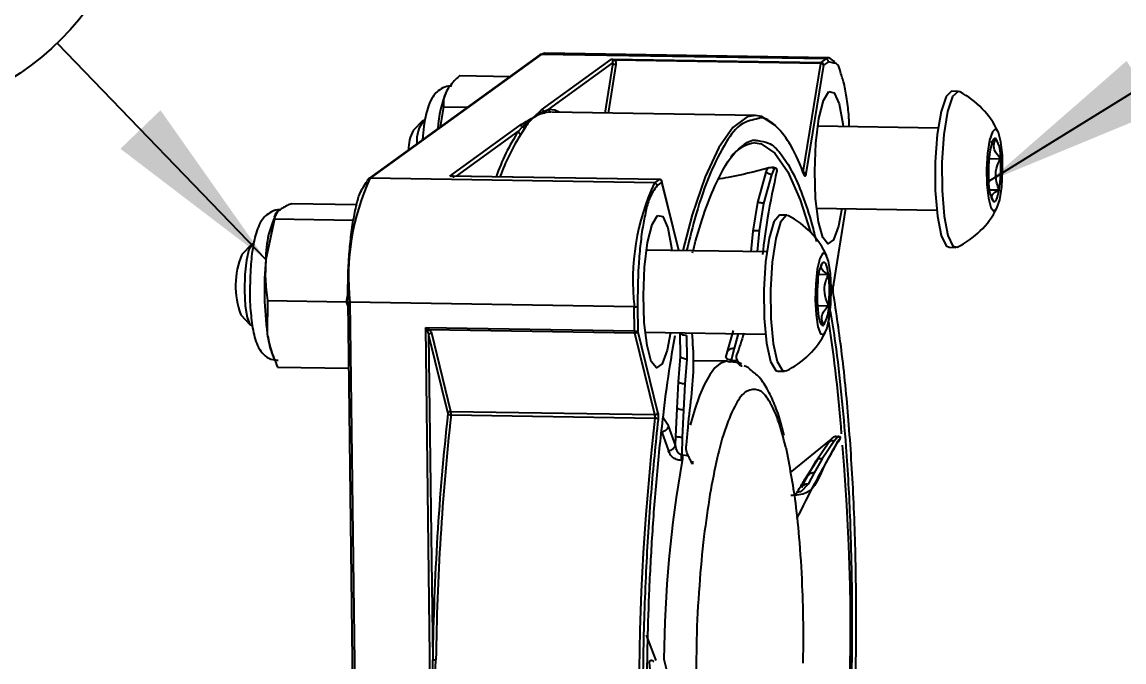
# Model space of a CAD drawing. Header units: millimetres. Extents: x 0 to 279, y 0 to 216.
# Drawn here: x 24.05 to 44.19, y 38.91 to 50.6 of the extents above; entities that cross this region are included whole.
import ezdxf

# ---------------------------------------------------------------- set-up
doc = ezdxf.new("R2010")
doc.units = ezdxf.units.MM
doc.layers.add('TITLE_BLOCK_BORDER', color=7, linetype='Continuous')
doc.styles.add('SLDTEXTSTYLE0', font='TXT', dxfattribs={"width": 0.75})
doc.dimstyles.new('SLDDIMSTYLE0', dxfattribs={"dimtxt": 0.18, "dimasz": 3.302, "dimexe": 0, "dimexo": 0.0625, "dimgap": 0, "dimtad": 0, "dimtih": 1, "dimtoh": 1, "dimdec": 0, "dimrnd": 1e-09, "dimzin": 0, "dimdsep": 46, "dimtxsty": 'Standard', "dimsah": 1, "dimcen": 0.09, "dimadec": 0, "dimazin": 0, "dimtfac": 3.302, "dimtdec": 0, "dimtofl": 0, "dimtmove": 0, "dimatfit": 3, "dimfxl": 1, "dimfrac": 2, "dimtolj": 1, "dimtzin": 0, "dimarcsym": 0})

# ---------------------------------------------------------------- blocks, each defined once
blk = doc.blocks.new('SW_NOTE_17')
at = {"layer": 'TITLE_BLOCK_BORDER', "color": 0}
blk.add_circle((-3.489, 3.624), 5.031, dxfattribs=at)
at = {"layer": 'TITLE_BLOCK_BORDER', "color": 0, "insert": (-3.524, 5.447), "char_height": 3.5, "attachment_point": 2, "style": 'SLDTEXTSTYLE0'}
blk.add_mtext('9', dxfattribs=at)

msp = doc.modelspace()

# ---------------------------------------------------------------- linework, layer by layer
at = {"color": 7, "linetype": 'Continuous', "lineweight": 25}
for p, q in [((33.512, 50.002), (30.38, 47.738)), ((33.54, 50.011), (30.409, 47.747)), ((33.597, 50.031), (33.54, 50.011)), ((38.738, 49.928), (33.54, 50.011)), ((38.794, 49.948), (33.597, 50.031)), ((33.543, 48.998), (34.824, 49.925)), ((33.674, 49.007), (34.846, 49.855)), ((34.824, 49.925), (38.649, 49.863)), ((38.642, 49.844), (34.887, 49.904)), ((38.642, 49.844), (38.32, 47.857)), ((38.698, 49.813), (38.376, 47.826)), ((38.738, 49.928), (38.649, 49.863)), ((38.787, 49.877), (38.698, 49.813)), ((32.052, 49.625), (32.97, 49.61)), ((31.788, 49.306), (31.787, 49.303)), ((41.16, 49.335), (41.038, 49.337)), ((31.753, 49.055), (31.69, 48.685)), ((31.753, 49.055), (32.192, 49.048)), ((33.396, 48.856), (33.543, 48.998)), ((33.396, 48.856), (33.586, 48.973)), ((33.586, 48.973), (33.674, 49.007)), ((33.722, 48.956), (33.627, 48.947)), ((37.456, 48.896), (33.73, 48.956)), ((31.376, 48.802), (31.197, 48.621)), ((33.195, 48.69), (33.396, 48.856)), ((31.871, 47.789), (33.152, 48.716)), ((33.12, 48.607), (33.195, 48.69)), ((33.238, 48.666), (33.171, 48.558)), ((40.791, 48.666), (38.592, 48.701)), ((37.794, 47.943), (37.75, 47.944)), ((41.723, 48.11), (41.933, 48.106)), ((35.606, 47.663), (30.409, 47.747)), ((35.695, 47.728), (31.871, 47.789)), ((35.696, 47.728), (31.883, 47.789)), ((37.497, 47.305), (37.648, 47.857)), ((37.746, 47.811), (37.603, 47.288)), ((37.795, 47.928), (37.746, 47.811)), ((37.838, 47.927), (37.795, 47.928)), ((38.349, 47.815), (38.349, 47.816)), ((35.695, 47.728), (35.606, 47.663)), ((35.745, 47.678), (35.656, 47.613)), ((36.054, 46.427), (35.744, 47.69)), ((41.731, 47.539), (41.907, 47.536)), ((28.976, 47.286), (30.166, 47.267)), ((37.414, 46.784), (37.497, 47.305)), ((37.603, 47.288), (37.524, 46.787)), ((38.568, 47.201), (40.767, 47.166)), ((38.877, 45.78), (39.106, 47.193)), ((28.666, 47.006), (28.505, 46.261)), ((28.674, 47.082), (28.655, 47.039)), ((28.666, 47.006), (30.106, 46.983)), ((38.028, 47.071), (37.907, 47.072)), ((28.245, 46.537), (28.065, 46.356)), ((37.659, 46.401), (35.461, 46.437)), ((40.993, 46.487), (41.114, 46.485)), ((38.61, 45.994), (38.787, 45.991)), ((29.977, 45.489), (30.006, 45.621)), ((28.538, 45.512), (28.531, 44.907)), ((28.538, 45.512), (29.977, 45.489)), ((30.003, 45.422), (29.977, 45.489)), ((30.002, 45.491), (30.162, 32.72)), ((35.239, 45.401), (30.042, 45.484)), ((30.042, 45.484), (30.202, 32.716)), ((35.245, 44.952), (35.239, 45.401)), ((35.298, 45.407), (35.304, 44.958)), ((38.585, 45.423), (38.794, 45.42)), ((28.047, 45.254), (28.221, 45.068)), ((35.245, 44.952), (31.421, 45.013)), ((31.421, 45.013), (31.502, 38.532)), ((35.248, 44.919), (31.493, 44.979)), ((31.888, 43.489), (31.537, 44.919)), ((35.614, 43.429), (35.248, 44.919)), ((35.669, 43.468), (35.304, 44.958)), ((35.437, 44.937), (37.635, 44.902)), ((36.081, 44.489), (36.078, 44.921)), ((36.943, 44.582), (37.05, 44.969)), ((38.651, 45.096), (38.7, 45.063)), ((31.481, 44.88), (31.555, 38.95)), ((31.481, 44.88), (31.832, 43.449)), ((36.193, 44.873), (36.197, 44.441)), ((28.615, 44.553), (28.664, 44.429)), ((36.915, 44.475), (36.943, 44.582)), ((37.064, 44.637), (37.009, 44.427)), ((36.048, 44.03), (36.081, 44.489)), ((36.197, 44.441), (36.163, 43.988)), ((36.943, 44.404), (36.316, 44.414)), ((37.005, 44.392), (36.949, 44.389)), ((37.027, 44.427), (37.009, 44.427)), ((37.027, 44.427), (37.124, 44.418)), ((37.193, 44.352), (37.187, 44.353)), ((28.719, 44.299), (30.017, 44.278)), ((37.861, 44.223), (37.982, 44.221)), ((36.021, 43.544), (36.048, 44.03)), ((36.163, 43.988), (36.136, 43.514)), ((35.997, 43.028), (36.021, 43.544)), ((36.136, 43.514), (36.113, 43.013)), ((31.888, 43.489), (35.614, 43.429)), ((31.89, 43.426), (35.616, 43.367)), ((35.742, 43.109), (35.866, 42.768)), ((35.992, 42.872), (35.867, 43.227)), ((35.992, 42.872), (35.997, 43.028)), ((36.113, 43.013), (36.105, 42.697)), ((38.836, 42.981), (38.087, 42.375)), ((38.562, 42.584), (38.794, 42.929)), ((38.892, 42.945), (38.672, 42.623)), ((38.959, 43.028), (38.836, 42.872)), ((38.958, 43.024), (38.892, 42.945)), ((38.915, 43.029), (38.959, 43.028)), ((38.933, 42.92), (39.003, 42.995)), ((38.958, 43.024), (39.002, 43.024)), ((36.105, 42.697), (36.123, 42.697)), ((36.123, 42.697), (36.222, 42.683)), ((36.114, 42.594), (36.096, 42.594)), ((36.306, 42.579), (36.305, 42.522)), ((38.367, 42.261), (38.605, 42.634)), ((38.408, 42.309), (38.562, 42.584)), ((38.672, 42.623), (38.525, 42.364)), ((38.525, 42.364), (38.414, 42.162)), ((38.414, 42.162), (38.281, 42.018)), ((38.293, 42.097), (38.319, 42.145)), ((38.32, 42.141), (38.299, 42.107)), ((35.638, 38.935), (35.463, 39.399)), ((31.549, 38.535), (31.555, 38.95)), ((31.596, 38.533), (31.614, 38.949)), ((35.78, 38.962), (35.876, 38.571))]:
    msp.add_line(p, q, dxfattribs=at)
at = {"color": 8, "linetype": 'Continuous', "lineweight": 25}
for p, q in [((38.794, 49.948), (38.738, 49.928)), ((34.846, 49.855), (34.698, 48.94)), ((34.903, 49.824), (34.759, 48.939)), ((38.885, 49.854), (38.787, 49.877)), ((31.988, 47.788), (33.12, 48.607)), ((36.051, 46.427), (35.745, 47.678)), ((38.877, 45.787), (39.104, 47.193)), ((37.374, 46.406), (37.414, 46.784)), ((37.524, 46.787), (37.484, 46.404)), ((37.14, 44.909), (37.064, 44.637)), ((37.198, 44.343), (37.193, 44.352)), ((35.867, 43.227), (35.766, 43.373)), ((38.319, 42.145), (38.408, 42.309))]:
    msp.add_line(p, q, dxfattribs=at)
at = {"color": 7, "linetype": 'Continuous', "lineweight": 25, "flags": 128}
for points in [[(38.901, 49.869), (38.889, 49.885), (38.814, 49.945), (38.794, 49.948)], [(39.03, 47.194), (38.97, 46.873), (38.879, 46.622), (38.778, 46.549), (38.682, 46.665), (38.603, 46.954), (38.553, 47.378), (38.537, 47.878), (38.558, 48.388), (38.614, 48.838), (38.696, 49.168), (38.794, 49.333), (38.794, 49.333)], [(38.794, 49.333), (38.894, 49.311), (38.983, 49.105), (39.049, 48.742), (39.054, 48.694)], [(40.936, 49.242), (40.845, 48.967), (40.776, 48.55), (40.74, 48.047), (40.741, 47.525), (40.78, 47.056), (40.85, 46.702), (40.942, 46.512), (40.993, 46.487)], [(41.057, 49.24), (40.966, 48.965), (40.898, 48.548), (40.862, 48.045), (40.863, 47.523), (40.901, 47.054), (40.971, 46.7), (41.063, 46.51), (41.141, 46.492)], [(41.038, 49.337), (41.038, 49.337), (40.936, 49.242)], [(41.187, 49.328), (41.16, 49.335), (41.057, 49.24)], [(33.869, 48.958), (33.788, 48.99), (33.674, 49.007)], [(37.823, 48.709), (37.567, 48.878), (37.456, 48.896)], [(41.84, 48.649), (41.783, 48.599), (41.732, 48.443), (41.695, 48.204), (41.678, 47.918), (41.684, 47.63), (41.71, 47.382), (41.754, 47.214), (41.809, 47.149), (41.866, 47.199), (41.917, 47.355), (41.954, 47.594), (41.971, 47.88), (41.966, 48.168), (41.939, 48.416), (41.895, 48.584), (41.84, 48.649)], [(41.851, 48.469), (41.836, 48.476), (41.822, 48.473), (41.807, 48.46), (41.792, 48.438), (41.778, 48.406), (41.765, 48.366), (41.753, 48.317), (41.742, 48.262)], [(41.798, 47.329), (41.813, 47.322), (41.828, 47.325), (41.842, 47.338), (41.857, 47.36), (41.871, 47.392), (41.884, 47.432), (41.896, 47.481), (41.907, 47.536)], [(35.899, 44.929), (35.839, 44.609), (35.747, 44.357), (35.646, 44.284), (35.55, 44.401), (35.472, 44.69), (35.421, 45.113), (35.405, 45.614), (35.427, 46.123), (35.482, 46.574), (35.565, 46.904), (35.662, 47.069), (35.662, 47.069)], [(35.662, 47.069), (35.763, 47.047), (35.852, 46.841), (35.917, 46.478), (35.923, 46.429)], [(37.907, 47.072), (37.892, 47.071), (37.791, 46.949), (37.702, 46.652), (37.638, 46.219), (37.607, 45.709), (37.613, 45.19), (37.656, 44.734), (37.73, 44.401), (37.825, 44.236), (37.861, 44.223)], [(38.055, 47.063), (38.013, 47.069), (37.912, 46.947), (37.823, 46.65), (37.759, 46.217), (37.728, 45.707), (37.734, 45.188), (37.777, 44.732), (37.851, 44.399), (37.946, 44.234), (38.01, 44.227)], [(28.274, 46.552), (28.253, 46.544), (28.197, 46.447), (28.152, 46.252), (28.123, 45.988), (28.115, 45.696), (28.13, 45.42), (28.165, 45.202), (28.214, 45.076), (28.25, 45.052)], [(38.832, 45.449), (38.84, 45.741), (38.825, 46.017), (38.79, 46.235), (38.741, 46.361), (38.684, 46.377), (38.628, 46.28), (38.583, 46.085), (38.554, 45.821), (38.546, 45.529), (38.561, 45.253), (38.596, 45.035), (38.645, 44.908), (38.702, 44.892), (38.758, 44.989), (38.803, 45.185), (38.832, 45.449)], [(38.787, 45.991), (38.778, 46.047), (38.768, 46.097), (38.756, 46.138), (38.743, 46.17), (38.73, 46.194), (38.715, 46.208), (38.701, 46.212), (38.686, 46.206)], [(30.003, 45.492), (30.002, 45.491), (30.002, 45.491)], [(38.599, 45.278), (38.608, 45.222), (38.618, 45.173), (38.63, 45.132), (38.643, 45.099), (38.656, 45.075), (38.671, 45.062), (38.685, 45.057), (38.7, 45.063)]]:
    msp.add_lwpolyline(points, dxfattribs=at)
at = {"color": 8, "linetype": 'Continuous', "lineweight": 25, "flags": 128}
for points in [[(37.456, 48.896), (37.304, 48.868), (37.041, 48.678), (36.782, 48.311), (36.533, 47.774), (36.297, 47.077), (36.125, 46.426)], [(37.449, 48.396), (37.559, 48.378), (37.807, 48.208), (38.047, 47.865), (38.272, 47.355), (38.458, 46.764)], [(35.696, 47.728), (35.696, 47.728), (35.695, 47.728)], [(35.744, 47.69), (35.745, 47.685), (35.745, 47.678)], [(38.877, 45.787), (38.877, 45.781), (38.877, 45.78)], [(38.876, 45.659), (38.877, 45.665), (38.876, 45.668)], [(36.944, 44.404), (36.909, 44.402), (36.811, 44.365), (36.714, 44.283), (36.617, 44.158), (36.523, 43.989), (36.432, 43.779), (36.344, 43.528), (36.26, 43.24)]]:
    msp.add_lwpolyline(points, dxfattribs=at)
at = {"color": 7, "linetype": 'Continuous', "lineweight": 25}
for centre, radius, start, end in [((33.539, 49.964), 0.0471, 88.7774, 125.9985), ((38.678, 49.842), 0.0364, 144.4801, 177.4066), ((38.647, 49.786), 0.0579, 27.6649, 95.0792), ((38.647, 49.813), 0.051, 0.7695, 88.5129), ((38.736, 49.877), 0.0509, 0.7348, 88.5475), ((33.892, 48.506), 2.248, 158.166, 176.1845), ((40.454, 47.921), 1.586, 25.1263, 62.4903), ((31.83, 48.438), 0.568, 138.3183, 186.133), ((31.915, 48.257), 0.805, 153.1158, 179.3895), ((36.456, 46.462), 3.966, 147.2554, 160.6398), ((36.433, 46.456), 3.88, 147.1972, 160.1216), ((37.521, 47.767), 0.634, 96.5671, 144.6091), ((41.245, 48.141), 0.689, 357.0887, 28.4183), ((44.345, 47.856), 2.634, 171.131, 183.5725), ((39.301, 47.942), 2.637, 351.1352, 3.5623), ((34.299, 45.955), 4.283, 155.2738, 186.317), ((30.408, 47.699), 0.048, 126.0742, 181.1056), ((39.497, 45.872), 4.283, 155.2759, 186.3149), ((35.605, 47.612), 0.051, 0.7433, 88.5305), ((35.694, 47.677), 0.051, 0.7686, 88.548), ((42.404, 47.657), 0.689, 177.083, 208.4245), ((30.309, 46.285), 1.805, 151.4624, 180.7838), ((40.454, 47.921), 1.586, 295.6726, 333.0345), ((37.323, 45.657), 1.586, 25.1263, 62.4903), ((29.456, 45.783), 1.504, 157.5839, 200.579), ((34.673, 45.705), 6.193, 174.8534, 187.3999), ((39.26, 45.863), 0.669, 149.1863, 181.1818), ((36.161, 45.673), 2.645, 354.516, 6.9182), ((41.226, 45.597), 2.647, 174.522, 186.9181), ((35.252, 45.563), 0.162, 265.6121, 286.5903), ((38.126, 45.406), 0.669, 329.1812, 1.1869), ((35.257, 45.114), 0.162, 265.6146, 286.6021), ((35.401, 44.951), 0.156, 179.645, 191.8301), ((35.252, 44.973), 0.0538, 266.0474, 344.4264), ((37.323, 45.657), 1.586, 295.6726, 333.0345), ((30.123, 45.099), 1.603, 186.863, 199.9022), ((78.476, 38.324), 46.925, 173.7288, 179.2354), ((78.312, 38.325), 46.702, 173.7293, 179.2348), ((31.884, 43.435), 0.0538, 86.0161, 164.4474), ((31.883, 43.492), 0.0664, 220.2569, 275.874), ((31.686, 43.451), 0.205, 352.9895, 10.5155), ((79.899, 38.287), 44.573, 173.457, 187.9769), ((35.618, 43.482), 0.0538, 266.031, 344.4223), ((35.413, 43.391), 0.205, 352.9906, 10.514), ((35.623, 43.301), 0.0663, 40.2341, 95.884), ((57.872, 38.762), 22.093, 170.0128, 179.4819)]:
    msp.add_arc(centre, radius, start, end, dxfattribs=at)
at = {"color": 8, "linetype": 'Continuous', "lineweight": 25}
for centre, radius, start, end in [((30.408, 47.7), 0.0471, 88.7774, 125.9985), ((38.326, 47.8), 0.0568, 27.4208, 91.8633), ((38.312, 47.801), 0.0397, 353.6359, 53.5006), ((30.035, 45.565), 0.0812, 246.3657, 275.3991), ((11.221, 40.94), 27.889, 4.3997, 8.64), ((1.203, 39.531), 37.988, 347.3583, 5.0434)]:
    msp.add_arc(centre, radius, start, end, dxfattribs=at)
at = {"color": 7, "linetype": 'Continuous', "lineweight": 25}
for points, knots in [([(34.845, 49.9), (34.843, 49.905), (34.838, 49.915), (34.829, 49.921), (34.824, 49.925)], [0, 0, 0, 0, 0.472819, 1, 1, 1, 1]), ([(34.824, 49.925), (34.836, 49.923), (34.858, 49.92), (34.878, 49.909), (34.887, 49.904)], [0, 0, 0, 0, 0.520916, 1, 1, 1, 1]), ([(34.887, 49.904), (34.883, 49.902), (34.876, 49.899), (34.865, 49.897), (34.854, 49.896), (34.848, 49.899), (34.845, 49.9)], [0, 0, 0, 0, 0.290446, 0.557977, 0.794736, 1, 1, 1, 1]), ([(34.846, 49.855), (34.848, 49.864), (34.852, 49.879), (34.847, 49.894), (34.845, 49.9)], [0, 0, 0, 0, 0.614108, 1, 1, 1, 1]), ([(34.903, 49.824), (34.896, 49.824), (34.883, 49.825), (34.866, 49.832), (34.852, 49.841), (34.848, 49.85), (34.846, 49.855)], [0, 0, 0, 0, 0.287396, 0.563559, 0.804512, 1, 1, 1, 1]), ([(34.887, 49.904), (34.893, 49.892), (34.907, 49.867), (34.904, 49.839), (34.903, 49.824)], [0, 0, 0, 0, 0.479468, 1, 1, 1, 1]), ([(39.169, 48.692), (39.166, 48.766), (39.159, 48.948), (39.121, 49.218), (39.076, 49.494), (39.005, 49.681), (38.967, 49.842), (38.901, 49.852), (38.885, 49.854)], [0, 0, 0, 0, 0.180894, 0.442563, 0.668047, 0.843519, 0.963288, 1, 1, 1, 1]), ([(32.052, 49.625), (32.025, 49.602), (31.93, 49.52), (31.857, 49.416), (31.805, 49.342)], [0, 0, 0, 0, 0.2815305, 1, 1, 1, 1]), ([(31.904, 49.426), (31.884, 49.428), (31.816, 49.436), (31.711, 49.39), (31.608, 49.31), (31.523, 49.188), (31.444, 48.984), (31.392, 48.729), (31.376, 48.535), (31.37, 48.453)], [0, 0, 0, 0, 0.047746, 0.16646, 0.265982, 0.367345, 0.523664, 0.798766, 1, 1, 1, 1]), ([(31.805, 49.342), (31.782, 49.285), (31.744, 49.193), (31.751, 49.094), (31.753, 49.055)], [0, 0, 0, 0, 0.61164, 1, 1, 1, 1]), ([(33.627, 48.947), (33.587, 48.938), (33.543, 48.928), (33.493, 48.908), (33.455, 48.891), (33.422, 48.871), (33.396, 48.856)], [0, 0, 0, 0, 0.494357, 0.544141, 0.643027, 1, 1, 1, 1]), ([(33.586, 48.973), (33.583, 48.977), (33.578, 48.984), (33.568, 48.992), (33.556, 48.997), (33.547, 48.998), (33.543, 48.998)], [0, 0, 0, 0, 0.251763, 0.502638, 0.752356, 1, 1, 1, 1]), ([(33.627, 48.947), (33.623, 48.948), (33.615, 48.949), (33.603, 48.954), (33.593, 48.962), (33.588, 48.969), (33.586, 48.973)], [0, 0, 0, 0, 0.247793, 0.496068, 0.746858, 1, 1, 1, 1]), ([(33.722, 48.956), (33.716, 48.957), (33.703, 48.959), (33.687, 48.97), (33.676, 48.987), (33.675, 49), (33.674, 49.007)], [0, 0, 0, 0, 0.2478565, 0.4969079, 0.7477357, 1, 1, 1, 1]), ([(33.152, 48.716), (33.19, 48.74), (33.269, 48.79), (33.352, 48.833), (33.396, 48.856)], [0, 0, 0, 0, 0.474282, 1, 1, 1, 1]), ([(33.396, 48.856), (33.377, 48.838), (33.351, 48.815), (33.325, 48.786), (33.288, 48.744), (33.262, 48.703), (33.238, 48.666)], [0, 0, 0, 0, 0.322129, 0.420858, 0.472079, 1, 1, 1, 1]), ([(38.351, 47.797), (38.274, 47.987), (38.138, 48.32), (37.881, 48.673), (37.622, 48.879), (37.512, 48.84), (37.505, 48.838)], [0, 0, 0, 0, 0.429928, 0.7528557, 0.9850072, 1, 1, 1, 1]), ([(33.12, 48.607), (33.121, 48.6), (33.123, 48.587), (33.135, 48.572), (33.152, 48.56), (33.165, 48.559), (33.171, 48.558)], [0, 0, 0, 0, 0.245734, 0.496845, 0.749535, 1, 1, 1, 1]), ([(33.152, 48.716), (33.156, 48.715), (33.165, 48.714), (33.177, 48.709), (33.187, 48.701), (33.192, 48.694), (33.195, 48.69)], [0, 0, 0, 0, 0.247663, 0.49687, 0.748218, 1, 1, 1, 1]), ([(33.238, 48.666), (33.234, 48.666), (33.225, 48.667), (33.213, 48.672), (33.202, 48.68), (33.197, 48.687), (33.195, 48.69)], [0, 0, 0, 0, 0.249955, 0.50049, 0.750438, 1, 1, 1, 1]), ([(36.305, 46.383), (36.323, 46.456), (36.394, 46.74), (36.539, 47.192), (36.79, 47.802), (37.05, 48.249), (37.391, 48.465), (37.486, 48.439), (37.499, 48.435)], [0, 0, 0, 0, 0.090451, 0.353295, 0.571935, 0.88255, 0.983579, 1, 1, 1, 1]), ([(41.851, 48.469), (41.833, 48.46), (41.796, 48.442), (41.767, 48.412), (41.753, 48.397)], [0, 0, 0, 0, 0.499321, 1, 1, 1, 1]), ([(41.933, 48.106), (41.888, 48.155), (41.815, 48.234), (41.806, 48.378), (41.837, 48.441), (41.851, 48.469)], [0, 0, 0, 0, 0.480736, 0.770097, 1, 1, 1, 1]), ([(37.677, 47.933), (37.437, 47.869), (37.134, 47.788), (36.824, 47.74), (36.759, 47.73)], [0, 0, 0, 0, 0.791091, 1, 1, 1, 1]), ([(37.648, 47.857), (37.653, 47.87), (37.662, 47.895), (37.672, 47.921), (37.677, 47.933)], [0, 0, 0, 0, 0.50478, 1, 1, 1, 1]), ([(37.75, 47.944), (37.731, 47.942), (37.706, 47.941), (37.683, 47.935), (37.677, 47.933)], [0, 0, 0, 0, 0.779473, 1, 1, 1, 1]), ([(37.795, 47.928), (37.787, 47.928), (37.77, 47.93), (37.757, 47.939), (37.75, 47.944)], [0, 0, 0, 0, 0.492354, 1, 1, 1, 1]), ([(37.794, 47.943), (37.802, 47.942), (37.818, 47.941), (37.832, 47.932), (37.838, 47.927)], [0, 0, 0, 0, 0.5012403, 1, 1, 1, 1]), ([(41.907, 47.536), (41.877, 47.618), (41.826, 47.76), (41.861, 47.962), (41.911, 48.062), (41.933, 48.106)], [0, 0, 0, 0, 0.435453, 0.74892, 1, 1, 1, 1]), ([(31.871, 47.789), (31.881, 47.79), (31.898, 47.792), (31.913, 47.786), (31.919, 47.784)], [0, 0, 0, 0, 0.608018, 1, 1, 1, 1]), ([(31.947, 47.779), (31.936, 47.782), (31.911, 47.79), (31.885, 47.789), (31.871, 47.789)], [0, 0, 0, 0, 0.46705, 1, 1, 1, 1]), ([(31.919, 47.784), (31.921, 47.782), (31.923, 47.778), (31.93, 47.775), (31.939, 47.775), (31.944, 47.777), (31.947, 47.779)], [0, 0, 0, 0, 0.224835, 0.446689, 0.699411, 1, 1, 1, 1]), ([(37.846, 47.886), (37.783, 47.599), (37.673, 47.093), (37.609, 46.58), (37.582, 46.358)], [0, 0, 0, 0, 0.566867, 1, 1, 1, 1]), ([(37.747, 47.811), (37.725, 47.819), (37.691, 47.833), (37.659, 47.85), (37.648, 47.857)], [0, 0, 0, 0, 0.64544, 1, 1, 1, 1]), ([(37.846, 47.886), (37.847, 47.891), (37.849, 47.901), (37.846, 47.915), (37.841, 47.923), (37.838, 47.927)], [0, 0, 0, 0, 0.346704, 0.696227, 1, 1, 1, 1]), ([(38.376, 47.826), (38.375, 47.818), (38.372, 47.806), (38.368, 47.79), (38.355, 47.784), (38.353, 47.792), (38.351, 47.797)], [0, 0, 0, 0, 0.417565, 0.674346, 0.795797, 1, 1, 1, 1]), ([(30.003, 45.492), (30.005, 45.736), (30.007, 46.103), (30.049, 46.585), (30.091, 46.923), (30.15, 47.212), (30.212, 47.479), (30.309, 47.621), (30.36, 47.698)], [0, 0, 0, 0, 0.32257, 0.4872082, 0.6407397, 0.7734951, 0.8786119, 1, 1, 1, 1]), ([(35.656, 47.613), (35.604, 47.537), (35.507, 47.394), (35.445, 47.127), (35.386, 46.838), (35.344, 46.5), (35.303, 46.018), (35.3, 45.651), (35.298, 45.407)], [0, 0, 0, 0, 0.121388, 0.226499, 0.359257, 0.512787, 0.677426, 1, 1, 1, 1]), ([(35.743, 47.69), (35.743, 47.692), (35.742, 47.699), (35.735, 47.71), (35.723, 47.721), (35.709, 47.728), (35.7, 47.728), (35.696, 47.727)], [0, 0, 0, 0, 0.109096, 0.301317, 0.574245, 0.857452, 1, 1, 1, 1]), ([(41.798, 47.329), (41.789, 47.34), (41.766, 47.37), (41.77, 47.453), (41.842, 47.5), (41.889, 47.526), (41.907, 47.536)], [0, 0, 0, 0, 0.155761, 0.406185, 0.78012, 1, 1, 1, 1]), ([(28.774, 47.166), (28.768, 47.167), (28.712, 47.179), (28.611, 47.142), (28.499, 47.068), (28.412, 46.96), (28.327, 46.774), (28.265, 46.491), (28.224, 46.153), (28.219, 45.923), (28.217, 45.818)], [0, 0, 0, 0, 0.010351, 0.107969, 0.186498, 0.261977, 0.363052, 0.568386, 0.802964, 1, 1, 1, 1]), ([(28.724, 47.147), (28.699, 47.121), (28.661, 47.08), (28.665, 47.025), (28.666, 47.006)], [0, 0, 0, 0, 0.642478, 1, 1, 1, 1]), ([(28.976, 47.286), (28.949, 47.275), (28.86, 47.239), (28.78, 47.185), (28.724, 47.147)], [0, 0, 0, 0, 0.302776, 1, 1, 1, 1]), ([(37.603, 47.288), (37.591, 47.29), (37.568, 47.295), (37.532, 47.301), (37.509, 47.304), (37.497, 47.305)], [0, 0, 0, 0, 0.35312, 0.660735, 1, 1, 1, 1]), ([(37.524, 46.787), (37.511, 46.788), (37.487, 46.79), (37.45, 46.79), (37.426, 46.786), (37.414, 46.784)], [0, 0, 0, 0, 0.356367, 0.664686, 1, 1, 1, 1]), ([(28.505, 46.261), (28.499, 46.144), (28.486, 45.894), (28.52, 45.646), (28.538, 45.512)], [0, 0, 0, 0, 0.463521, 1, 1, 1, 1]), ([(38.787, 45.991), (38.74, 46.016), (38.671, 46.052), (38.645, 46.155), (38.673, 46.19), (38.686, 46.206)], [0, 0, 0, 0, 0.541334, 0.790675, 1, 1, 1, 1]), ([(38.794, 45.42), (38.781, 45.448), (38.739, 45.537), (38.702, 45.699), (38.732, 45.868), (38.773, 45.959), (38.787, 45.991)], [0, 0, 0, 0, 0.157542, 0.497154, 0.821044, 1, 1, 1, 1]), ([(28.217, 45.818), (28.215, 45.779), (28.207, 45.601), (28.224, 45.301), (28.269, 44.938), (28.35, 44.661), (28.488, 44.499), (28.611, 44.427), (28.695, 44.427), (28.728, 44.427)], [0, 0, 0, 0, 0.07236, 0.328688, 0.551242, 0.750499, 0.846174, 0.940193, 1, 1, 1, 1]), ([(38.876, 45.659), (38.875, 45.668), (38.872, 45.689), (38.871, 45.722), (38.872, 45.755), (38.875, 45.776), (38.877, 45.787)], [0, 0, 0, 0, 0.228118, 0.490461, 0.756196, 1, 1, 1, 1]), ([(38.873, 45.727), (38.873, 45.737), (38.874, 45.751), (38.875, 45.768), (38.876, 45.775), (38.877, 45.779)], [0, 0, 0, 0, 0.573989, 0.773602, 1, 1, 1, 1]), ([(38.876, 45.668), (38.876, 45.67), (38.875, 45.677), (38.874, 45.689), (38.873, 45.706), (38.873, 45.719), (38.873, 45.727)], [0, 0, 0, 0, 0.107955, 0.325463, 0.60922, 1, 1, 1, 1]), ([(39.016, 34.451), (39.062, 34.895), (39.157, 35.822), (39.245, 37.259), (39.296, 38.766), (39.3, 40.294), (39.259, 41.788), (39.172, 43.198), (39.053, 44.48), (38.932, 45.283), (38.876, 45.659)], [0, 0, 0, 0, 0.1193152, 0.2486296, 0.3842811, 0.5217854, 0.6563067, 0.7832321, 0.8987053, 1, 1, 1, 1]), ([(38.7, 45.063), (38.68, 45.116), (38.645, 45.21), (38.711, 45.337), (38.767, 45.393), (38.794, 45.42)], [0, 0, 0, 0, 0.400962, 0.714236, 1, 1, 1, 1]), ([(31.493, 44.979), (31.482, 44.984), (31.457, 44.995), (31.433, 45.007), (31.421, 45.013)], [0, 0, 0, 0, 0.465476, 1, 1, 1, 1]), ([(31.459, 44.945), (31.454, 44.953), (31.44, 44.976), (31.428, 44.999), (31.421, 45.013)], [0, 0, 0, 0, 0.38132, 1, 1, 1, 1]), ([(31.493, 44.979), (31.49, 44.978), (31.483, 44.974), (31.474, 44.966), (31.466, 44.956), (31.461, 44.949), (31.459, 44.945)], [0, 0, 0, 0, 0.224859, 0.47371, 0.736065, 1, 1, 1, 1]), ([(31.459, 44.945), (31.464, 44.937), (31.475, 44.916), (31.479, 44.893), (31.481, 44.88)], [0, 0, 0, 0, 0.403656, 1, 1, 1, 1]), ([(31.537, 44.919), (31.53, 44.918), (31.517, 44.917), (31.5, 44.909), (31.486, 44.896), (31.483, 44.885), (31.481, 44.88)], [0, 0, 0, 0, 0.265548, 0.528459, 0.775288, 1, 1, 1, 1]), ([(31.537, 44.919), (31.532, 44.93), (31.524, 44.954), (31.504, 44.971), (31.493, 44.979)], [0, 0, 0, 0, 0.476501, 1, 1, 1, 1]), ([(36.193, 44.873), (36.179, 44.874), (36.153, 44.877), (36.111, 44.89), (36.09, 44.91), (36.078, 44.921)], [0, 0, 0, 0, 0.327283, 0.623561, 1, 1, 1, 1]), ([(36.292, 44.923), (36.305, 44.737), (36.348, 44.137), (36.231, 43.451), (36.194, 42.948), (36.187, 42.859)], [0, 0, 0, 0, 0.269615, 0.869946, 1, 1, 1, 1]), ([(37.239, 44.915), (37.219, 44.849), (37.181, 44.721), (37.137, 44.594), (37.116, 44.532)], [0, 0, 0, 0, 0.512328, 1, 1, 1, 1]), ([(28.531, 44.907), (28.55, 44.812), (28.591, 44.603), (28.674, 44.406), (28.719, 44.299)], [0, 0, 0, 0, 0.454224, 1, 1, 1, 1]), ([(35.476, 37.545), (35.473, 37.826), (35.469, 38.408), (35.483, 39.309), (35.515, 40.281), (35.572, 41.316), (35.656, 42.397), (35.765, 43.408), (35.874, 44.236), (35.954, 44.698), (35.984, 44.878)], [0, 0, 0, 0, 0.1145545, 0.2372685, 0.3670382, 0.511107, 0.6594828, 0.8089239, 0.9256558, 1, 1, 1, 1]), ([(37.064, 44.637), (37.05, 44.637), (37.021, 44.636), (36.976, 44.622), (36.955, 44.597), (36.943, 44.582)], [0, 0, 0, 0, 0.317692, 0.60776, 1, 1, 1, 1]), ([(37.124, 44.418), (37.118, 44.432), (37.103, 44.469), (37.111, 44.508), (37.116, 44.532)], [0, 0, 0, 0, 0.3922173, 1, 1, 1, 1]), ([(36.197, 44.441), (36.183, 44.443), (36.156, 44.447), (36.114, 44.46), (36.093, 44.479), (36.081, 44.489)], [0, 0, 0, 0, 0.33784, 0.638793, 1, 1, 1, 1]), ([(37.009, 44.427), (37.001, 44.428), (36.987, 44.428), (36.963, 44.433), (36.933, 44.442), (36.921, 44.464), (36.915, 44.475)], [0, 0, 0, 0, 0.197656, 0.373206, 0.658401, 1, 1, 1, 1]), ([(36.988, 44.394), (36.989, 44.394), (36.994, 44.394), (37, 44.402), (37.005, 44.413), (37.007, 44.422), (37.009, 44.427)], [0, 0, 0, 0, 0.131383, 0.324063, 0.612954, 1, 1, 1, 1]), ([(37.027, 44.427), (37.025, 44.422), (37.023, 44.412), (37.018, 44.402), (37.013, 44.394), (37.008, 44.393), (37.006, 44.393)], [0, 0, 0, 0, 0.387036, 0.675918, 0.868593, 1, 1, 1, 1]), ([(37.187, 44.353), (37.159, 44.364), (37.101, 44.388), (37.039, 44.391), (37.006, 44.393)], [0, 0, 0, 0, 0.479091, 1, 1, 1, 1]), ([(37.203, 44.348), (37.187, 44.357), (37.154, 44.373), (37.12, 44.417), (37.114, 44.452), (37.11, 44.468)], [0, 0, 0, 0, 0.343717, 0.690801, 1, 1, 1, 1]), ([(37.187, 44.353), (37.175, 44.361), (37.149, 44.378), (37.133, 44.404), (37.124, 44.418)], [0, 0, 0, 0, 0.465741, 1, 1, 1, 1]), ([(37.358, 44.251), (37.341, 44.269), (37.31, 44.301), (37.267, 44.313), (37.248, 44.319)], [0, 0, 0, 0, 0.548486, 1, 1, 1, 1]), ([(37.978, 43.051), (37.963, 43.113), (37.921, 43.292), (37.829, 43.567), (37.697, 43.862), (37.55, 44.102), (37.415, 44.207), (37.358, 44.251)], [0, 0, 0, 0, 0.138538, 0.399491, 0.629139, 0.844988, 1, 1, 1, 1]), ([(36.163, 43.988), (36.148, 43.99), (36.122, 43.994), (36.081, 44.005), (36.059, 44.022), (36.048, 44.03)], [0, 0, 0, 0, 0.350282, 0.656349, 1, 1, 1, 1]), ([(38.007, 42.838), (37.964, 43.005), (37.888, 43.302), (37.734, 43.653), (37.541, 43.912), (37.247, 43.874), (37.066, 43.581), (36.891, 43.172), (36.739, 42.611), (36.662, 42.195), (36.622, 41.973)], [0, 0, 0, 0, 0.150433, 0.267365, 0.34522, 0.404511, 0.4938, 0.628291, 0.801372, 1, 1, 1, 1]), ([(36.136, 43.514), (36.122, 43.515), (36.095, 43.519), (36.055, 43.526), (36.032, 43.538), (36.021, 43.544)], [0, 0, 0, 0, 0.364321, 0.6762272, 1, 1, 1, 1]), ([(35.673, 43.343), (35.628, 42.899), (35.532, 41.972), (35.444, 40.535), (35.394, 39.028), (35.389, 37.5), (35.43, 36.006), (35.517, 34.596), (35.637, 33.314), (35.757, 32.51), (35.813, 32.135)], [0, 0, 0, 0, 0.119311, 0.248622, 0.384273, 0.521776, 0.656298, 0.783226, 0.898701, 1, 1, 1, 1]), ([(35.669, 43.468), (35.671, 43.46), (35.675, 43.441), (35.676, 43.41), (35.676, 43.377), (35.674, 43.355), (35.673, 43.343)], [0, 0, 0, 0, 0.204516, 0.458706, 0.732193, 1, 1, 1, 1]), ([(35.867, 43.227), (35.862, 43.212), (35.852, 43.182), (35.819, 43.148), (35.782, 43.123), (35.755, 43.114), (35.742, 43.109)], [0, 0, 0, 0, 0.256278, 0.535875, 0.766971, 1, 1, 1, 1]), ([(36.113, 43.013), (36.098, 43.014), (36.071, 43.015), (36.032, 43.019), (36.009, 43.025), (35.997, 43.028)], [0, 0, 0, 0, 0.376375, 0.693331, 1, 1, 1, 1]), ([(39.003, 42.995), (38.899, 42.833), (38.694, 42.514), (38.506, 41.969), (38.2, 41.956), (38.098, 41.952)], [0, 0, 0, 0, 0.407511, 0.804109, 1, 1, 1, 1]), ([(38.212, 41.531), (38.32, 41.745), (38.564, 42.23), (38.831, 42.703), (38.98, 42.968)], [0, 0, 0, 0, 0.4407145, 1, 1, 1, 1]), ([(38.794, 42.929), (38.801, 42.938), (38.815, 42.955), (38.829, 42.973), (38.836, 42.981)], [0, 0, 0, 0, 0.503825, 1, 1, 1, 1]), ([(38.892, 42.945), (38.87, 42.949), (38.835, 42.957), (38.806, 42.937), (38.794, 42.929)], [0, 0, 0, 0, 0.611635, 1, 1, 1, 1]), ([(38.915, 43.029), (38.893, 43.02), (38.864, 43.009), (38.842, 42.987), (38.836, 42.981)], [0, 0, 0, 0, 0.7351307, 1, 1, 1, 1]), ([(38.958, 43.024), (38.95, 43.024), (38.936, 43.025), (38.921, 43.028), (38.915, 43.029)], [0, 0, 0, 0, 0.532559, 1, 1, 1, 1]), ([(39.002, 43.024), (38.995, 43.025), (38.981, 43.027), (38.967, 43.028), (38.959, 43.028)], [0, 0, 0, 0, 0.443777, 1, 1, 1, 1]), ([(39.003, 42.995), (39.004, 42.998), (39.008, 43.005), (39.008, 43.016), (39.004, 43.021), (39.002, 43.024)], [0, 0, 0, 0, 0.362643, 0.697188, 1, 1, 1, 1]), ([(35.866, 42.768), (35.881, 42.772), (35.911, 42.781), (35.949, 42.805), (35.979, 42.835), (35.988, 42.86), (35.992, 42.872)], [0, 0, 0, 0, 0.274861, 0.538774, 0.781454, 1, 1, 1, 1]), ([(36.096, 42.594), (36.081, 42.595), (36.051, 42.597), (35.997, 42.614), (35.94, 42.647), (35.89, 42.702), (35.874, 42.746), (35.866, 42.768)], [0, 0, 0, 0, 0.145659, 0.287974, 0.548769, 0.773395, 1, 1, 1, 1]), ([(36.105, 42.697), (36.097, 42.698), (36.081, 42.7), (36.052, 42.719), (36.011, 42.773), (36, 42.831), (35.992, 42.872)], [0, 0, 0, 0, 0.10351, 0.211558, 0.453321, 1, 1, 1, 1]), ([(36.096, 42.594), (36.097, 42.602), (36.1, 42.618), (36.102, 42.643), (36.104, 42.669), (36.105, 42.688), (36.105, 42.697)], [0, 0, 0, 0, 0.220513, 0.4662204, 0.7290002, 1, 1, 1, 1]), ([(36.123, 42.697), (36.123, 42.687), (36.122, 42.669), (36.121, 42.642), (36.118, 42.617), (36.115, 42.601), (36.114, 42.594)], [0, 0, 0, 0, 0.27098, 0.533813, 0.779503, 1, 1, 1, 1]), ([(36.222, 42.683), (36.208, 42.721), (36.186, 42.778), (36.187, 42.838), (36.187, 42.859)], [0, 0, 0, 0, 0.662163, 1, 1, 1, 1]), ([(38.007, 42.838), (38.072, 42.499), (38.183, 41.921), (38.265, 41.039), (38.308, 40.329), (38.323, 39.689), (38.329, 39.25), (38.32, 38.982), (38.317, 38.888)], [0, 0, 0, 0, 0.260433, 0.444616, 0.668488, 0.797602, 0.928813, 1, 1, 1, 1]), ([(36.305, 42.522), (36.29, 42.549), (36.262, 42.603), (36.235, 42.657), (36.222, 42.683)], [0, 0, 0, 0, 0.519731, 1, 1, 1, 1]), ([(38.672, 42.623), (38.659, 42.624), (38.636, 42.625), (38.595, 42.615), (38.575, 42.595), (38.562, 42.584)], [0, 0, 0, 0, 0.305501, 0.590289, 1, 1, 1, 1]), ([(38.525, 42.364), (38.511, 42.364), (38.485, 42.363), (38.442, 42.347), (38.421, 42.323), (38.408, 42.309)], [0, 0, 0, 0, 0.2953272, 0.5783408, 1, 1, 1, 1]), ([(38.207, 41.999), (38.249, 42.07), (38.301, 42.158), (38.356, 42.244), (38.367, 42.261)], [0, 0, 0, 0, 0.802234, 1, 1, 1, 1]), ([(38.414, 42.162), (38.4, 42.162), (38.373, 42.16), (38.327, 42.141), (38.306, 42.114), (38.293, 42.097)], [0, 0, 0, 0, 0.289097, 0.570383, 1, 1, 1, 1]), ([(31.555, 38.95), (31.558, 38.95), (31.565, 38.95), (31.578, 38.95), (31.595, 38.949), (31.608, 38.949), (31.614, 38.949)], [0, 0, 0, 0, 0.127209, 0.361872, 0.668514, 1, 1, 1, 1]), ([(35.531, 38.775), (35.519, 38.863), (35.503, 38.979), (35.577, 38.93), (35.595, 38.917)], [0, 0, 0, 0, 0.749992, 1, 1, 1, 1]), ([(36.372, 38.911), (36.369, 38.702), (36.359, 38.159), (36.387, 37.309), (36.452, 36.407), (36.544, 35.63), (36.64, 35.164), (36.682, 34.956)], [0, 0, 0, 0, 0.157355, 0.409934, 0.641135, 0.839769, 1, 1, 1, 1])]:
    msp.add_open_spline(points, degree=3, knots=knots, dxfattribs=at)
at = {"color": 8, "linetype": 'Continuous', "lineweight": 25}
for points, knots in [([(37.505, 48.838), (37.405, 48.816), (37.154, 48.76), (36.874, 48.356), (36.599, 47.806), (36.368, 47.131), (36.25, 46.649), (36.195, 46.425)], [0, 0, 0, 0, 0.103971, 0.261534, 0.480808, 0.758307, 1, 1, 1, 1]), ([(37.499, 48.435), (37.565, 48.426), (37.73, 48.404), (37.941, 48.177), (38.141, 47.857), (38.327, 47.417), (38.468, 46.987), (38.539, 46.698), (38.564, 46.593)], [0, 0, 0, 0, 0.087819, 0.217904, 0.39198, 0.601122, 0.854746, 1, 1, 1, 1]), ([(38.82, 45.328), (38.851, 45.133), (38.934, 44.625), (39.027, 43.795), (39.121, 42.711), (39.188, 41.528), (39.206, 40.663), (39.214, 40.248)], [0, 0, 0, 0, 0.115932, 0.302667, 0.491047, 0.756188, 1, 1, 1, 1]), ([(37.132, 44.372), (37.141, 44.361), (37.163, 44.336), (37.194, 44.325), (37.211, 44.319)], [0, 0, 0, 0, 0.43826, 1, 1, 1, 1]), ([(36.622, 41.973), (36.583, 41.717), (36.499, 41.164), (36.422, 40.276), (36.376, 39.511), (36.373, 39.045), (36.372, 38.911)], [0, 0, 0, 0, 0.252381, 0.545753, 0.868564, 1, 1, 1, 1]), ([(38.281, 42.018), (38.267, 42.018), (38.239, 42.016), (38.198, 41.999), (38.181, 41.976), (38.173, 41.964)], [0, 0, 0, 0, 0.334599, 0.664365, 1, 1, 1, 1]), ([(39.214, 40.248), (39.216, 39.967), (39.22, 39.385), (39.206, 38.485), (39.174, 37.512), (39.118, 36.478), (39.033, 35.397), (38.926, 34.385), (38.802, 33.473), (38.669, 32.664), (38.512, 31.91), (38.397, 31.406), (38.321, 31.167), (38.317, 31.155)], [0, 0, 0, 0, 0.092009, 0.190572, 0.294801, 0.410516, 0.52969, 0.64972, 0.743478, 0.83105, 0.918051, 0.99575, 1, 1, 1, 1])]:
    msp.add_open_spline(points, degree=3, knots=knots, dxfattribs=at)
at = {"layer": 'TITLE_BLOCK_BORDER'}
msp.add_line((24.693, 50.219), (28.505, 46.261), dxfattribs=at)
msp.add_solid([(28.505, 46.261), (26.58, 48.991), (25.848, 48.287)], dxfattribs=at)

# ---------------------------------------------------------------- block references
msp.add_blockref('SW_NOTE_17', (24.693, 50.219), dxfattribs=at)

# ---------------------------------------------------------------- leaders
msp.add_leader([(41.716, 47.692), (51.91, 54.006)], dimstyle='SLDDIMSTYLE0', dxfattribs=at)

doc.saveas('drawing.dxf')
